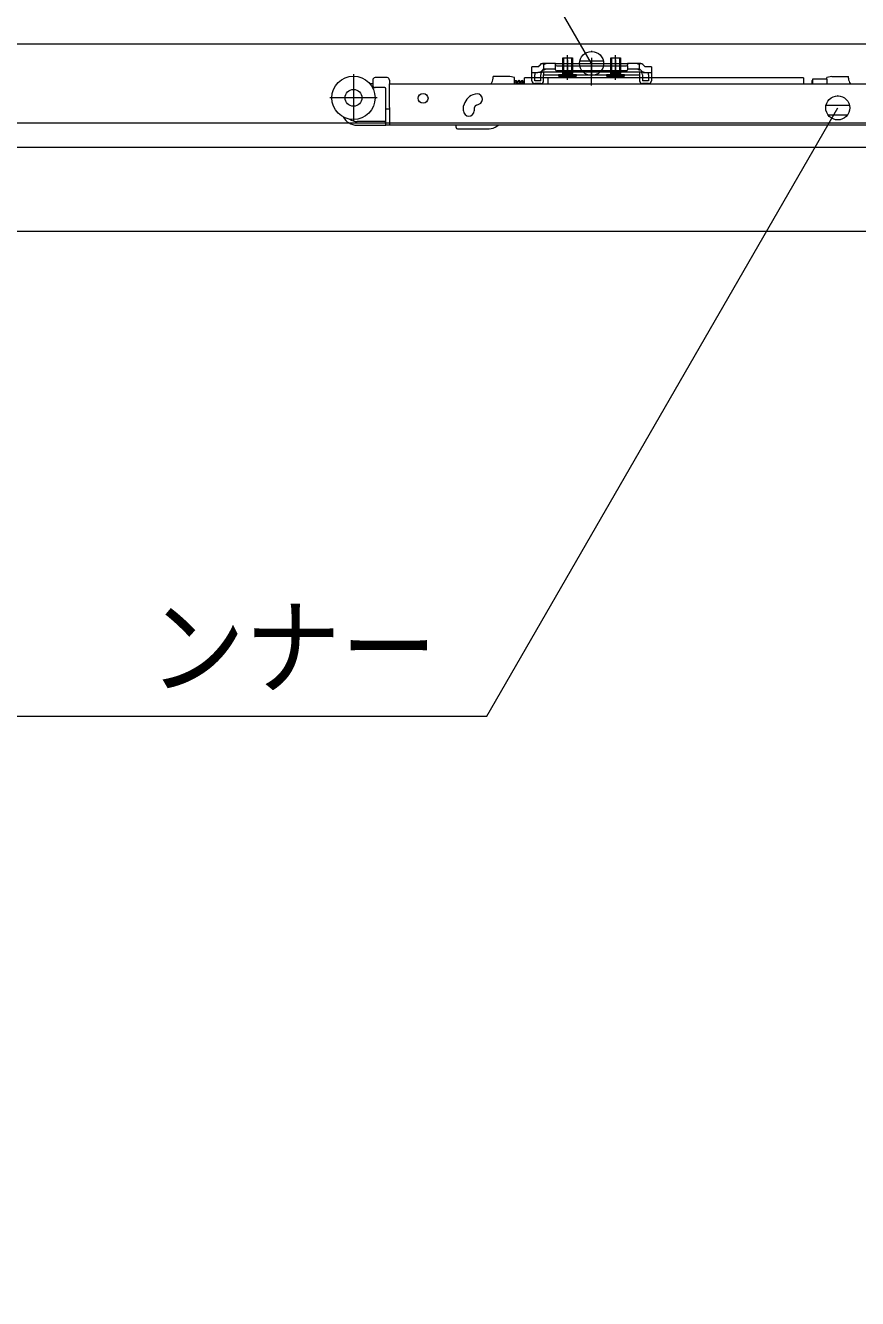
# Model space of a CAD drawing. Units: millimetres, scale not verified. Extents: x -6062 to 6062, y -3045 to 3045.
# Drawn here: x -5018 to -4672, y -172 to 358 of the extents above; entities that cross this region are included whole.
import ezdxf
from ezdxf.enums import TextEntityAlignment as Align

# ---------------------------------------------------------------- set-up
doc = ezdxf.new("R2010")
doc.units = ezdxf.units.MM
doc.header["$LTSCALE"] = 20
doc.layers.add('0-3_2寸法-3', color=7, linetype='Continuous', lineweight=9)
doc.layers.add('0-4_3一般', color=7, linetype='Continuous', lineweight=9)
doc.styles.add('ＭＳ ゴシック', font='')
doc.styles.get('ＭＳ ゴシック').set_extended_font_data('MS Gothic')

# ---------------------------------------------------------------- blocks, each defined once
blk = doc.blocks.new('グループ-37')
at = {"layer": '0-4_3一般'}
blk.add_line((-79696.5, 7000), (19223.5, 7000), dxfattribs=at)
blk = doc.blocks.new('グループ-38')
at = {"layer": '0-4_3一般'}
for p, q in [((-77990, 7000), (17350, 7000)), ((-60100, 6699.1), (-60100, 6905.1)), ((-59700, 6699.1), (-59700, 6905.1)), ((-60347.1, 6808.1), (-60398, 6808.1)), ((-60398, 6764.1), (-60398, 6808.1)), ((-60347.1, 6808.1), (-60332.5, 6822.6)), ((-60319.1, 6836.1), (-60332.5, 6822.6)), ((-60319.1, 6836.1), (-60300, 6836.1)), ((-60200, 6836.1), (-60300, 6836.1)), ((-60300, 6826.1), (-60280, 6836.1)), ((-60300, 6790.1), (-60280, 6790.1)), ((-60200, 6825.2), (-60200, 6836.1)), ((-60200, 6836.1), (-59600, 6836.1)), ((-60200, 6815.2), (-60200, 6825.2)), ((-60200, 6790.1), (-60200, 6815.2)), ((-60200, 6784.1), (-60200, 6790.1)), ((-60190, 6815.2), (-59610, 6815.2)), ((-60140, 6836.1), (-60140, 6882.1)), ((-60140, 6882.1), (-60060, 6882.1)), ((-60140, 6756.2), (-60140, 6836.1)), ((-60132.4, 6836.1), (-60132.4, 6882.1)), ((-60132.4, 6756.2), (-60132.4, 6836.1)), ((-60100, 6867.1), (-60100, 6749.1)), ((-60100, 6713.6), (-60100, 6797.6)), ((-60067.6, 6882.1), (-60067.6, 6836.1)), ((-60067.6, 6836.1), (-60067.6, 6756.2)), ((-60060, 6882.1), (-60060, 6836.1)), ((-60060, 6836.1), (-60060, 6756.2)), ((-59900, 6884.2), (-59900, 6730.2)), ((-59900, 6651.9), (-59900, 6853.3)), ((-59740, 6836.1), (-59740, 6882.1)), ((-59740, 6756.2), (-59740, 6836.1)), ((-59732.4, 6836.1), (-59732.4, 6882.1)), ((-59732.4, 6756.2), (-59732.4, 6836.1)), ((-59700, 6867.1), (-59700, 6749.1)), ((-59700, 6713.6), (-59700, 6797.6)), ((-59667.6, 6882.1), (-59667.6, 6836.1)), ((-59667.6, 6836.1), (-59667.6, 6756.2)), ((-59660, 6836.1), (-59660, 6756.2)), ((-59600, 6836.1), (-59600, 6825.2)), ((-59500, 6836.1), (-59600, 6836.1)), ((-59600, 6815.2), (-59600, 6825.2)), ((-59600, 6815.2), (-59600, 6790.1)), ((-59600, 6790.1), (-59600, 6784.1)), ((-59520, 6836.1), (-59500, 6826.1)), ((-59520, 6790.1), (-59500, 6790.1)), ((-59500, 6836.1), (-59480.9, 6836.1)), ((-59500, 6790.1), (-59500, 6836.1)), ((-59485.5, 6775.6), (-59500, 6790.1)), ((-59480.9, 6836.1), (-59467.5, 6822.6)), ((-59467.5, 6822.6), (-59452.9, 6808.1)), ((-59402, 6808.1), (-59452.9, 6808.1)), ((-59402, 6808.1), (-59402, 6764.1)), ((-61883.9, 6747.9), (-61883.9, 6351.9)), ((-61723.9, 6697.9), (-61723.9, 6655.9)), ((-61603.9, 6717.9), (-61703.9, 6717.9)), ((-61583.9, 6697.9), (-61583.9, 6665.1)), ((-60581.5, 6727.9), (-60721.5, 6727.9)), ((-60721.5, 6713.9), (-60721.5, 6727.9)), ((-60541.5, 6717.9), (-60581.5, 6727.9)), ((-60541.5, 6665.9), (-60541.5, 6717.9)), ((-60458.4, 6686.9), (-60458.3, 6687.5)), ((-60458.3, 6665.9), (-60458.3, 6716.9)), ((-60264.3, 6716.9), (-60458.3, 6716.9)), ((-60398, 6764.1), (-60398, 6762.1)), ((-60398, 6762.1), (-60347.1, 6762.1)), ((-60398, 6692.1), (-60398, 6742.1)), ((-60374, 6762.1), (-60374, 6742.1)), ((-60374, 6692.1), (-60374, 6742.1)), ((-60324, 6692.1), (-60374, 6692.1)), ((-60328, 6762.1), (-60347.1, 6762.1)), ((-60328, 6762.1), (-60314.5, 6775.6)), ((-60324, 6692.1), (-60324, 6742.1)), ((-60300, 6766.1), (-60300, 6742.1)), ((-60300, 6766.1), (-59500, 6766.1)), ((-60300, 6742.1), (-59500, 6742.1)), ((-60300, 6692.1), (-60300, 6742.1)), ((-60264.3, 6716.9), (-60264.3, 6665.9)), ((-58134.3, 6715.9), (-60264.3, 6715.9)), ((-59610, 6774.1), (-60190, 6774.1)), ((-60136.2, 6742.1), (-60140, 6756.2)), ((-60140, 6756.2), (-60132.4, 6756.2)), ((-60136.2, 6742.1), (-60132.4, 6756.2)), ((-60063.8, 6742.1), (-60067.6, 6756.2)), ((-60060, 6756.2), (-60063.8, 6742.1)), ((-59775, 6742.1), (-59775, 6732.1)), ((-59625, 6742.1), (-59775, 6742.1)), ((-59775, 6732.1), (-59765, 6722.1)), ((-59775, 6732.1), (-59625, 6732.1)), ((-59765, 6722.1), (-59635, 6722.1)), ((-59741, 6722.1), (-59722.8, 6758.9)), ((-59740, 6756.2), (-59732.4, 6756.2)), ((-59736.2, 6742.1), (-59740, 6756.2)), ((-59736.2, 6742.1), (-59732.4, 6756.2)), ((-59732.4, 6756.2), (-59667.6, 6756.2)), ((-59722.8, 6758.9), (-59700, 6771)), ((-59700, 6771), (-59677.2, 6758.9)), ((-59677.2, 6758.9), (-59659, 6722.1)), ((-59667.6, 6756.2), (-59660, 6756.2)), ((-59663.8, 6742.1), (-59667.6, 6756.2)), ((-59660, 6756.2), (-59663.8, 6742.1)), ((-59635, 6722.1), (-59625, 6732.1)), ((-59625, 6732.1), (-59625, 6742.1)), ((-59500, 6766.1), (-59500, 6742.1)), ((-59500, 6742.1), (-59500, 6692.1)), ((-59472, 6762.1), (-59485.5, 6775.6)), ((-59476, 6742.1), (-59476, 6692.1)), ((-59426, 6692.1), (-59476, 6692.1)), ((-59472, 6762.1), (-59452.9, 6762.1)), ((-59452.9, 6762.1), (-59402, 6762.1)), ((-59426, 6742.1), (-59426, 6692.1)), ((-59402, 6764.1), (-59402, 6762.1)), ((-59402, 6762.1), (-59402, 6742.1)), ((-59402, 6742.1), (-59402, 6692.1)), ((-58134.3, 6715.9), (-58134.3, 6665.9)), ((-58064.9, 6690.9), (-58064.9, 6665.9)), ((-58059.9, 6705.9), (-58059.9, 6665.9)), ((-57939.9, 6705.9), (-58059.9, 6705.9)), ((-57899.9, 6727.9), (-57939.9, 6717.9)), ((-57939.9, 6705.9), (-57939.9, 6717.9)), ((-57939.9, 6705.9), (-57939.9, 6665.9)), ((-57899.9, 6727.9), (-57759.9, 6727.9)), ((-57759.9, 6713.9), (-57759.9, 6727.9)), ((-61723.9, 6665.9), (-61746.3, 6665.9)), ((-61725.8, 6635.9), (-61703.9, 6635.9)), ((-61623.9, 6635.9), (-61703.9, 6635.9)), ((-61613.9, 6475.9), (-61613.9, 6625.9)), ((-61583.9, 6665.9), (-55477.9, 6665.9)), ((-61583.9, 6659.9), (-61583.9, 6665.1)), ((-61583.9, 6481.9), (-61583.9, 6659.9)), ((-60870.2, 6581.5), (-60888.9, 6574.7)), ((-60532.3, 6670.9), (-60531.6, 6665.9)), ((-60505.3, 6670.9), (-60504.6, 6665.9)), ((-60478.3, 6670.9), (-60477.6, 6665.9)), ((-60324, 6668.1), (-60374, 6668.1)), ((-59426, 6668.1), (-59476, 6668.1)), ((-61685.9, 6549.9), (-62081.9, 6549.9)), ((-61613.9, 6455.9), (-61613.9, 6475.9)), ((-61583.9, 6470.1), (-61583.9, 6481.9)), ((-60966.3, 6481.4), (-60966.2, 6481.9)), ((-60858.2, 6490.1), (-60839.4, 6496.9)), ((-61613.9, 6345.9), (-61613.9, 6455.9)), ((-61583.9, 6455.9), (-61583.9, 6345.9)), ((-60967.9, 6441.9), (-60967.9, 6461.9)), ((-60877.9, 6462.4), (-60877.9, 6461.9)), ((-60877.9, 6461.9), (-60877.9, 6441.9)), ((17350, 6340), (-77990, 6340)), ((-61623.9, 6351.9), (-61853.9, 6351.9)), ((-61853.9, 6321.9), (-61613.9, 6321.9)), ((-61613.9, 6321.9), (-61613.9, 6345.9)), ((-55477.9, 6321.9), (-61583.9, 6321.9)), ((-61027.3, 6301.9), (-61027.3, 6321.9)), ((-61017.3, 6291.9), (-60752.4, 6291.9)), ((-60689.9, 6313.8), (-60679.8, 6321.9)), ((-77680, 5440), (-54320, 5440))]:
    blk.add_line(p, q, dxfattribs=at)
for points in [[(-60300, 6836.1), (-60300, 6790.1), (-60314.5, 6775.6)], [(-60300, 6790.1), (-60300, 6780.1), (-60280, 6790.1), (-60200, 6790.1)], [(-59740, 6882.1), (-59660, 6882.1), (-59660, 6836.1)], [(-59600, 6790.1), (-59520, 6790.1), (-59500, 6780.1), (-59500, 6790.1)], [(-60541.5, 6675.8), (-60541.4, 6676.3), (-60541.4, 6676.9), (-60541.3, 6677.4), (-60541.2, 6678), (-60541.2, 6678.7), (-60541.1, 6679.3), (-60541, 6680), (-60541, 6680.6), (-60540.9, 6681.4), (-60540.9, 6682.1), (-60540.8, 6682.9), (-60540.7, 6683.6), (-60540.7, 6684.5), (-60540.6, 6685.3), (-60540.5, 6686.1), (-60540.4, 6686.9), (-60540.2, 6687.7), (-60539.9, 6688.4), (-60539.6, 6689.1), (-60539.1, 6689.8), (-60538.7, 6690.4), (-60538.1, 6691), (-60537.5, 6691.5), (-60536.8, 6692.1), (-60536.1, 6692.6), (-60535.3, 6693), (-60534.4, 6693.5), (-60533.5, 6693.8), (-60532.5, 6694.2), (-60531.6, 6694.4), (-60530.8, 6694.5), (-60530, 6694.5), (-60529.3, 6694.3), (-60528.6, 6694.1), (-60528, 6693.7), (-60527.4, 6693.3), (-60526.9, 6692.7), (-60526.4, 6692), (-60526, 6691.2)], [(-60529.5, 6686.7), (-60529.4, 6686.7), (-60529.2, 6686.7), (-60529.1, 6686.7), (-60529.1, 6686.6), (-60529, 6686.6), (-60529, 6686.5), (-60528.9, 6686.3), (-60528.9, 6686.1), (-60529, 6686), (-60529, 6685.7), (-60529.1, 6685.5), (-60529.2, 6685.2), (-60529.3, 6684.9), (-60529.5, 6684.5), (-60529.6, 6684.2), (-60529.8, 6683.8), (-60530, 6683.4), (-60530.1, 6683), (-60530.3, 6682.6), (-60530.4, 6682.2), (-60530.5, 6681.8), (-60530.6, 6681.4), (-60530.7, 6681), (-60530.8, 6680.6), (-60530.9, 6680.2), (-60531, 6679.8), (-60531.1, 6679.4), (-60531.1, 6679), (-60531.2, 6678.6), (-60531.2, 6678.2), (-60531.3, 6677.8), (-60531.3, 6677.4), (-60531.4, 6677), (-60531.4, 6676.6), (-60531.4, 6676.2), (-60531.5, 6675.8), (-60531.6, 6675.4), (-60531.6, 6674.9), (-60531.7, 6674.5)], [(-60526, 6691.2), (-60525.7, 6690.3), (-60525.4, 6689.2), (-60525.2, 6688.1), (-60525, 6686.9), (-60524.7, 6685.8), (-60524.6, 6684.7), (-60524.4, 6683.6), (-60524.2, 6682.5), (-60524, 6681.5), (-60523.8, 6680.5), (-60523.7, 6679.6), (-60523.5, 6678.7), (-60523.4, 6677.8), (-60523.2, 6676.9), (-60523.1, 6676.1), (-60523, 6675.3), (-60522.9, 6674.6), (-60522.7, 6673.9), (-60522.6, 6673.2), (-60522.5, 6672.5), (-60522.4, 6671.8), (-60522.3, 6671.1), (-60522.2, 6670.5), (-60522.1, 6669.9), (-60522, 6669.2), (-60522, 6668.6), (-60521.9, 6668.1), (-60521.8, 6667.5), (-60521.7, 6666.9), (-60521.6, 6666.4), (-60521.6, 6665.9)], [(-60516, 6665.9), (-60515.9, 6666.5), (-60515.8, 6667.1), (-60515.7, 6667.8), (-60515.6, 6668.4), (-60515.6, 6669.1), (-60515.5, 6669.8), (-60515.4, 6670.6), (-60515.3, 6671.3), (-60515.3, 6672.1), (-60515.2, 6672.9), (-60515.1, 6673.7), (-60515, 6674.5), (-60515, 6675.4), (-60514.9, 6676.2), (-60514.8, 6677.1), (-60514.7, 6678), (-60514.5, 6679), (-60514.3, 6680), (-60514, 6681), (-60513.7, 6682), (-60513.4, 6683.1), (-60513, 6684.2), (-60512.6, 6685.3), (-60512.1, 6686.5), (-60511.6, 6687.7), (-60511.1, 6688.9), (-60510.5, 6690.1), (-60509.9, 6691.4), (-60509.2, 6692.6), (-60508.6, 6693.6), (-60507.9, 6694.4), (-60507.3, 6695.1), (-60506.6, 6695.5), (-60506, 6695.8), (-60505.3, 6695.9), (-60504.7, 6695.8), (-60504, 6695.5), (-60503.4, 6695.1), (-60502.7, 6694.4)], [(-60502.5, 6686.7), (-60502.4, 6686.7), (-60502.3, 6686.7), (-60502.1, 6686.7), (-60502.1, 6686.6), (-60502, 6686.6), (-60502, 6686.5), (-60501.9, 6686.3), (-60501.9, 6686.2), (-60502, 6686), (-60502, 6685.7), (-60502.1, 6685.5), (-60502.2, 6685.2), (-60502.3, 6684.9), (-60502.5, 6684.5), (-60502.6, 6684.2), (-60502.8, 6683.8), (-60503, 6683.4), (-60503.1, 6683), (-60503.3, 6682.6), (-60503.4, 6682.2), (-60503.5, 6681.8), (-60503.6, 6681.4), (-60503.7, 6681), (-60503.8, 6680.6), (-60503.9, 6680.2), (-60504, 6679.8), (-60504.1, 6679.4), (-60504.1, 6679), (-60504.2, 6678.6), (-60504.2, 6678.2), (-60504.3, 6677.8), (-60504.3, 6677.4), (-60504.4, 6677), (-60504.4, 6676.6), (-60504.4, 6676.2), (-60504.5, 6675.8), (-60504.6, 6675.4), (-60504.6, 6674.9), (-60504.7, 6674.5)], [(-60502.7, 6694.4), (-60502.1, 6693.6), (-60501.5, 6692.6), (-60500.8, 6691.4), (-60500.2, 6690.1), (-60499.6, 6688.9), (-60499.1, 6687.6), (-60498.6, 6686.5), (-60498.1, 6685.3), (-60497.7, 6684.2), (-60497.3, 6683.1), (-60496.9, 6682), (-60496.6, 6681), (-60496.4, 6680), (-60496.1, 6679), (-60496, 6678), (-60495.8, 6677.1), (-60495.7, 6676.2), (-60495.6, 6675.3), (-60495.5, 6674.5), (-60495.5, 6673.7), (-60495.4, 6672.9), (-60495.3, 6672.1), (-60495.2, 6671.3), (-60495.1, 6670.6), (-60495, 6669.8), (-60495, 6669.1), (-60494.9, 6668.4), (-60494.8, 6667.8), (-60494.7, 6667.1), (-60494.7, 6666.5), (-60494.6, 6665.9)], [(-60489, 6665.9), (-60488.9, 6666.5), (-60488.8, 6667.1), (-60488.7, 6667.8), (-60488.6, 6668.4), (-60488.6, 6669.1), (-60488.5, 6669.8), (-60488.4, 6670.6), (-60488.3, 6671.3), (-60488.3, 6672.1), (-60488.2, 6672.9), (-60488.1, 6673.7), (-60488, 6674.5), (-60488, 6675.4), (-60487.9, 6676.2), (-60487.8, 6677.1), (-60487.7, 6678), (-60487.5, 6679), (-60487.3, 6680), (-60487, 6681), (-60486.7, 6682), (-60486.4, 6683.1), (-60486, 6684.2), (-60485.6, 6685.3), (-60485.1, 6686.5), (-60484.6, 6687.7), (-60484.1, 6688.9), (-60483.5, 6690.1), (-60482.9, 6691.4), (-60482.2, 6692.6), (-60481.6, 6693.6), (-60480.9, 6694.4), (-60480.3, 6695.1), (-60479.6, 6695.5), (-60479, 6695.8), (-60478.3, 6695.9), (-60477.7, 6695.8), (-60477, 6695.5), (-60476.4, 6695.1), (-60475.7, 6694.4)], [(-60475.5, 6686.7), (-60475.4, 6686.7), (-60475.2, 6686.7), (-60475.1, 6686.7), (-60475.1, 6686.6), (-60475, 6686.6), (-60475, 6686.5), (-60474.9, 6686.3), (-60474.9, 6686.1), (-60475, 6686), (-60475, 6685.7), (-60475.1, 6685.5), (-60475.2, 6685.2), (-60475.3, 6684.9), (-60475.5, 6684.5), (-60475.6, 6684.2), (-60475.8, 6683.8), (-60476, 6683.4), (-60476.1, 6683), (-60476.3, 6682.6), (-60476.4, 6682.2), (-60476.5, 6681.8), (-60476.6, 6681.4), (-60476.7, 6681), (-60476.8, 6680.6), (-60476.9, 6680.2), (-60477, 6679.8), (-60477.1, 6679.4), (-60477.1, 6679), (-60477.2, 6678.6), (-60477.2, 6678.2), (-60477.3, 6677.8), (-60477.3, 6677.4), (-60477.4, 6677), (-60477.4, 6676.6), (-60477.4, 6676.2), (-60477.5, 6675.8), (-60477.6, 6675.4), (-60477.6, 6674.9), (-60477.7, 6674.5)], [(-60475.7, 6694.4), (-60475.1, 6693.6), (-60474.5, 6692.6), (-60473.8, 6691.4), (-60473.2, 6690.1), (-60472.6, 6688.9), (-60472.1, 6687.6), (-60471.6, 6686.5), (-60471.1, 6685.3), (-60470.7, 6684.2), (-60470.3, 6683.1), (-60469.9, 6682), (-60469.6, 6681), (-60469.4, 6680), (-60469.1, 6679), (-60469, 6678), (-60468.8, 6677.1), (-60468.7, 6676.2), (-60468.6, 6675.3), (-60468.5, 6674.5), (-60468.5, 6673.7), (-60468.4, 6672.9), (-60468.3, 6672.1), (-60468.2, 6671.3), (-60468.1, 6670.6), (-60468.1, 6669.8), (-60468, 6669.1), (-60467.9, 6668.4), (-60467.8, 6667.8), (-60467.7, 6667.1), (-60467.7, 6666.5), (-60467.6, 6665.9)], [(-60462, 6665.9), (-60461.9, 6666.4), (-60461.8, 6667), (-60461.7, 6667.5), (-60461.7, 6668.1), (-60461.6, 6668.6), (-60461.5, 6669.2), (-60461.4, 6669.7), (-60461.4, 6670.2), (-60461.3, 6670.8), (-60461.2, 6671.3), (-60461.1, 6671.9), (-60461.1, 6672.4), (-60461, 6672.9), (-60460.9, 6673.5), (-60460.8, 6674), (-60460.7, 6674.6), (-60460.7, 6675.1), (-60460.6, 6675.7), (-60460.5, 6676.2), (-60460.4, 6676.7), (-60460.4, 6677.3), (-60460.3, 6677.8), (-60460.2, 6678.4), (-60460.1, 6678.9), (-60460, 6679.4), (-60459.9, 6680), (-60459.8, 6680.5), (-60459.7, 6681.1), (-60459.6, 6681.6), (-60459.5, 6682.1), (-60459.4, 6682.7), (-60459.3, 6683.2), (-60459.2, 6683.7), (-60459.1, 6684.3), (-60458.9, 6684.8), (-60458.8, 6685.3), (-60458.7, 6685.9), (-60458.6, 6686.4), (-60458.4, 6686.9)], [(-60398, 6742.1), (-60398, 6762.1), (-60374, 6762.1)], [(-60175, 6732.1), (-60165, 6722.1), (-60035, 6722.1), (-60025, 6732.1)], [(-60141, 6722.1), (-60122.8, 6758.9), (-60100, 6771), (-60077.2, 6758.9), (-60059, 6722.1)], [(-60132.4, 6756.2), (-60067.6, 6756.2), (-60060, 6756.2)], [(-59426, 6742.1), (-59426, 6762.1), (-59402, 6762.1)], [(-60531.7, 6674.5), (-60531.7, 6674.1), (-60531.8, 6673.6), (-60531.9, 6673.2), (-60531.9, 6672.8), (-60532, 6672.3), (-60532.1, 6671.9), (-60532.1, 6671.4), (-60532.2, 6671), (-60532.3, 6670.6), (-60532.4, 6670.1), (-60532.4, 6669.7), (-60532.5, 6669.3), (-60532.5, 6668.9), (-60532.6, 6668.5), (-60532.7, 6668.1), (-60532.7, 6667.7), (-60532.8, 6667.4), (-60532.8, 6667), (-60532.9, 6666.6), (-60532.9, 6666.3), (-60533, 6665.9)], [(-60504.7, 6674.5), (-60504.7, 6674.1), (-60504.8, 6673.6), (-60504.9, 6673.2), (-60504.9, 6672.8), (-60505, 6672.3), (-60505.1, 6671.9), (-60505.1, 6671.4), (-60505.2, 6671), (-60505.3, 6670.6), (-60505.4, 6670.1), (-60505.4, 6669.7), (-60505.5, 6669.3), (-60505.5, 6668.9), (-60505.6, 6668.5), (-60505.7, 6668.1), (-60505.7, 6667.7), (-60505.8, 6667.4), (-60505.8, 6667), (-60505.9, 6666.6), (-60505.9, 6666.3), (-60506, 6665.9)], [(-60477.7, 6674.5), (-60477.7, 6674.1), (-60477.8, 6673.6), (-60477.9, 6673.2), (-60477.9, 6672.8), (-60478, 6672.3), (-60478.1, 6671.9), (-60478.1, 6671.4), (-60478.2, 6671), (-60478.3, 6670.6), (-60478.4, 6670.1), (-60478.4, 6669.7), (-60478.5, 6669.3), (-60478.5, 6668.9), (-60478.6, 6668.5), (-60478.7, 6668.1), (-60478.7, 6667.7), (-60478.8, 6667.4), (-60478.8, 6667), (-60478.9, 6666.6), (-60478.9, 6666.3), (-60479, 6665.9)], [(-61583.9, 6470.1), (-61583.9, 6455.9), (-61613.9, 6455.9)], [(-60967.9, 6461.9), (-60967.9, 6462.4), (-60967.9, 6462.9), (-60967.9, 6463.4), (-60967.9, 6463.9), (-60967.9, 6464.4), (-60967.9, 6464.9), (-60967.9, 6465.4), (-60967.8, 6465.9), (-60967.8, 6466.4), (-60967.8, 6466.9), (-60967.8, 6467.4), (-60967.7, 6467.9), (-60967.7, 6468.4), (-60967.7, 6468.9), (-60967.7, 6469.4), (-60967.6, 6469.9), (-60967.6, 6470.4), (-60967.5, 6470.9), (-60967.5, 6471.4), (-60967.5, 6471.9), (-60967.4, 6472.4), (-60967.4, 6472.9), (-60967.3, 6473.4), (-60967.3, 6473.9), (-60967.2, 6474.4), (-60967.2, 6474.9), (-60967.1, 6475.4), (-60967, 6475.9), (-60967, 6476.4), (-60966.9, 6476.9), (-60966.9, 6477.4), (-60966.8, 6477.9), (-60966.7, 6478.4), (-60966.7, 6478.9), (-60966.6, 6479.4), (-60966.5, 6479.9), (-60966.5, 6480.4), (-60966.4, 6480.9), (-60966.3, 6481.4)], [(-60870.3, 6481.9), (-60870.6, 6481.5), (-60870.9, 6481), (-60871.2, 6480.6), (-60871.6, 6480.1), (-60871.9, 6479.7), (-60872.2, 6479.2), (-60872.5, 6478.8), (-60872.8, 6478.3), (-60873, 6477.9), (-60873.3, 6477.4), (-60873.6, 6476.9), (-60873.9, 6476.4), (-60874.1, 6476), (-60874.4, 6475.5), (-60874.6, 6475), (-60874.9, 6474.5), (-60875.1, 6474), (-60875.3, 6473.5), (-60875.5, 6473), (-60875.8, 6472.5), (-60876, 6472), (-60876.2, 6471.5), (-60876.3, 6470.9), (-60876.5, 6470.4), (-60876.7, 6469.9), (-60876.8, 6469.4), (-60877, 6468.9), (-60877.1, 6468.3), (-60877.2, 6467.8), (-60877.4, 6467.3), (-60877.5, 6466.8), (-60877.5, 6466.2), (-60877.6, 6465.7), (-60877.7, 6465.1), (-60877.8, 6464.6), (-60877.8, 6464.1), (-60877.8, 6463.5), (-60877.9, 6463), (-60877.9, 6462.4)], [(-61583.9, 6345.9), (-61583.9, 6321.9), (-61613.9, 6321.9)], [(-78000, -39740), (-78000, 6140), (-54000, 6140)]]:
    blk.add_lwpolyline(points, dxfattribs=at)
blk.add_lwpolyline([(-60025, 6732.1), (-60025, 6742.1), (-60175, 6742.1), (-60175, 6732.1)], close=True, dxfattribs=at)
for centre, radius in [((-61883.9, 6549.9), 180), ((-61883.9, 6549.9), 70), ((-61303.9, 6545.9), 41)]:
    blk.add_circle(centre, radius, dxfattribs=at)
for centre, radius, start, end in [((-60300, 6790.1), 46, 90, 135), ((-60190, 6825.2), 10, 180, 270), ((-59610, 6825.2), 10, 270, 0), ((-59500, 6790.1), 46, 45, 90), ((-61703.9, 6697.9), 20, 90, 180), ((-61603.9, 6697.9), 20, 0, 90), ((-60801.5, 6713.9), 80, 323.1301, 0), ((-60374, 6692.1), 24, 180, 270), ((-60347.1, 6808.1), 46, 270, 315), ((-60300, 6742.1), 24, 90, 180), ((-60324, 6692.1), 24, 270, 0), ((-60190, 6784.1), 10, 180, 270), ((-59610, 6784.1), 10, 270, 0), ((-59500, 6742.1), 24, 0, 90), ((-59476, 6692.1), 24, 180, 270), ((-59452.9, 6808.1), 46, 225, 270), ((-59426, 6692.1), 24, 270, 0), ((-58059.9, 6690.9), 5, 90, 180), ((-57679.9, 6713.9), 80, 180, 216.8699), ((-61703.9, 6655.9), 20, 180, 270), ((-61623.9, 6625.9), 10, 0, 90), ((-60847.9, 6461.9), 120, 110, 170.40593), ((-60854.8, 6539.2), 45, 290, 110), ((-60847.9, 6461.9), 30, 110, 138.18969), ((-61853.9, 6451.9), 130, 207.8267, 270), ((-61853.9, 6451.9), 100, 232.49603, 270), ((-61623.9, 6361.9), 10, 270, 0), ((-60922.9, 6441.9), 45, 180, 0), ((-61017.3, 6301.9), 10, 180, 270), ((-60752.4, 6391.9), 100, 270, 308.65981)]:
    blk.add_arc(centre, radius, start, end, dxfattribs=at)
blk = doc.blocks.new('グループ-39')
at = {"layer": '0-4_3一般'}
for name in ['グループ-37', 'グループ-38']:
    blk.add_blockref(name, (0, 0), dxfattribs=at)

msp = doc.modelspace()

# ---------------------------------------------------------------- linework, layer by layer
at = {"layer": '0-3_2寸法-3'}
for p, q in [((-4782.33, 346.8), (-4782.67, 346.8)), ((-4782.33, 346.8), (-4782.67, 346.8)), ((-4777.61, 342.8), (-4787.39, 342.8)), ((-4778.5, 338.8), (-4786.5, 338.8)), ((-4675.08, 324.29), (-4684.87, 324.29)), ((-4679.8, 328.29), (-4680.15, 328.29)), ((-4679.8, 328.29), (-4680.15, 328.29)), ((-4675.98, 320.29), (-4683.97, 320.29))]:
    msp.add_line(p, q, dxfattribs=at)
for points in [[(-4782.5, 341.8), (-4816.1, 400), (-5418.03, 400)], [(-5425.06, 70), (-4826.22, 70), (-4679.98, 323.3)]]:
    msp.add_lwpolyline(points, dxfattribs=at)
for centre in [(-4782.5, 341.8), (-4782.5, 341.8), (-4679.98, 323.3), (-4679.98, 323.3)]:
    msp.add_circle(centre, 5.01, dxfattribs=at)

# ---------------------------------------------------------------- block references
at = {"layer": '0-4_3一般', "xscale": 0.05, "yscale": 0.05}
msp.add_blockref('グループ-39', (-1787.5, 0), dxfattribs=at)

# ---------------------------------------------------------------- texts
at = {"layer": '0-3_2寸法-3', "style": 'ＭＳ ゴシック', "width": 0.9}
msp.add_text('ンナー', height=32.55, dxfattribs=at).set_placement((-4966.85, 72.77), align=Align.BOTTOM_LEFT)

doc.saveas('drawing.dxf')
